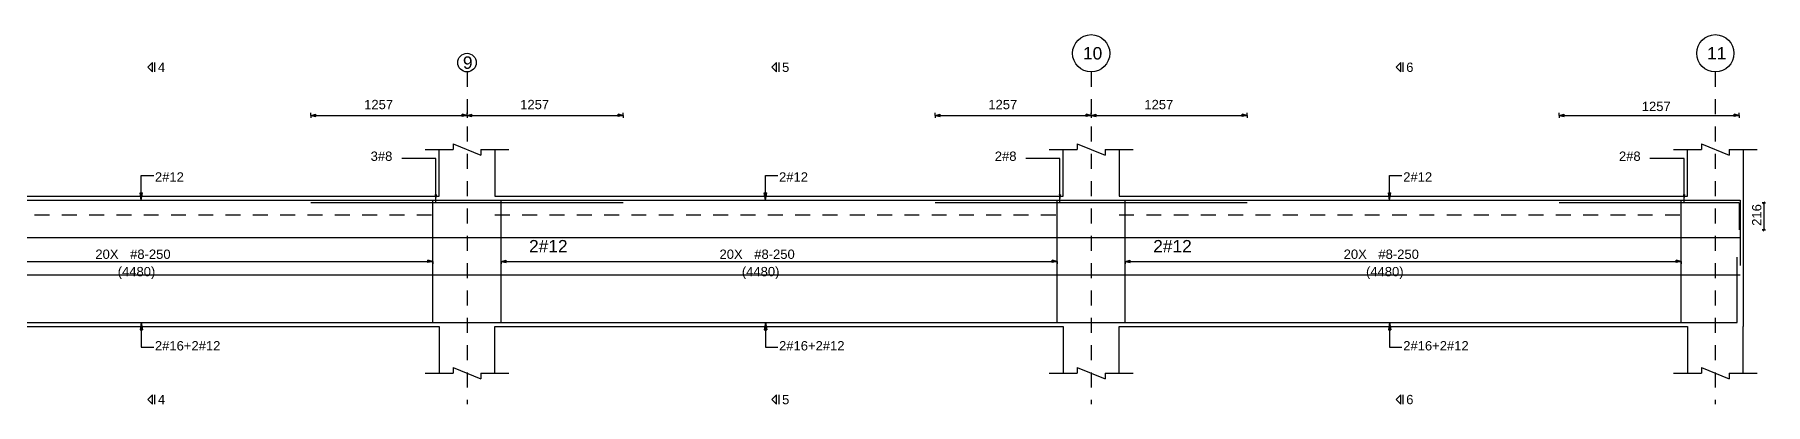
# Model space of a CAD drawing. Extents: x 0 to 98, y 3 to 248.
# Drawn here: x 54.46 to 68.4, y 123.43 to 126.41 of the extents above; entities that cross this region are included whole.
import ezdxf

# ---------------------------------------------------------------- set-up
doc = ezdxf.new("R2010")
doc.units = 0
doc.linetypes.add('ACAD_ISO02W100', pattern=[15, 12, -3])
for name, color, linetype in [('Axisline', 1, 'CONTINUOUS'), ('Axisline_Name', 2, 'CONTINUOUS'), ('Beam_bottombarlabeling', 2, 'CONTINUOUS'), ('Beam_topbarsLabeling', 2, 'CONTINUOUS'), ('dim_all', 7, 'CONTINUOUS'), ('Extra_Topsteel_Labeling', 2, 'CONTINUOUS'), ('Extrabars', 7, 'CONTINUOUS'), ('Longsection', 2, 'CONTINUOUS'), ('main_botbars', 4, 'CONTINUOUS'), ('SectionLine', 4, 'CONTINUOUS'), ('Sidefacebar', 140, 'CONTINUOUS'), ('Slabline', 253, 'CONTINUOUS'), ('Stirrup_bar', 1, 'CONTINUOUS'), ('Stirrup_Dia_Spacing', 2, 'CONTINUOUS'), ('Stirrup_Length', 7, 'CONTINUOUS'), ('Stirrup_Numbers', 2, 'CONTINUOUS')]:
    doc.layers.add(name, color=color, linetype=linetype)
doc.styles.add('STRUDS_Arial', font='ARIAL.TTF', dxfattribs={"height": 0.04})

msp = doc.modelspace()

# ---------------------------------------------------------------- linework, layer by layer
at = {"layer": 'Axisline', "linetype": 'ACAD_ISO02W100', "ltscale": 0.01}
for p, q in [((57.94, 126.105), (57.94, 123.43)), ((62.97, 126.105), (62.97, 123.43)), ((68, 126.105), (68, 123.43))]:
    msp.add_line(p, q, dxfattribs=at)
at = {"layer": 'Axisline'}
for centre, radius in [((62.97, 126.255), 0.15), ((68, 126.255), 0.15), ((57.94, 126.18), 0.075)]:
    msp.add_circle(centre, radius, dxfattribs=at)
at = {"layer": 'Beam_bottombarlabeling'}
for p, q in [((55.315, 124.088), (55.305, 124.028)), ((55.305, 124.028), (55.325, 124.028)), ((55.315, 124.088), (55.315, 123.888)), ((55.315, 124.088), (55.325, 124.028)), ((60.345, 124.088), (60.335, 124.028)), ((60.335, 124.028), (60.355, 124.028)), ((60.345, 124.088), (60.345, 123.888)), ((60.345, 124.088), (60.355, 124.028)), ((65.375, 124.088), (65.365, 124.028)), ((65.365, 124.028), (65.385, 124.028)), ((65.375, 124.088), (65.375, 123.888)), ((65.375, 124.088), (65.385, 124.028)), ((55.315, 123.888), (55.415, 123.888)), ((60.345, 123.888), (60.445, 123.888)), ((65.375, 123.888), (65.475, 123.888))]:
    msp.add_line(p, q, dxfattribs=at)
for points in [[(55.315, 124.088), (55.305, 124.028), (55.315, 124.088), (55.325, 124.028)], [(60.345, 124.088), (60.335, 124.028), (60.345, 124.088), (60.355, 124.028)], [(65.375, 124.088), (65.365, 124.028), (65.375, 124.088), (65.385, 124.028)]]:
    msp.add_solid(points, dxfattribs=at)
at = {"layer": 'Beam_topbarsLabeling'}
for p, q in [((55.315, 125.072), (55.315, 125.272)), ((55.315, 125.272), (55.415, 125.272)), ((60.345, 125.072), (60.345, 125.272)), ((60.345, 125.272), (60.445, 125.272)), ((65.375, 125.072), (65.375, 125.272)), ((65.375, 125.272), (65.475, 125.272)), ((55.315, 125.072), (55.305, 125.132)), ((55.305, 125.132), (55.325, 125.132)), ((55.315, 125.072), (55.325, 125.132)), ((55.315, 125.132), (55.32, 125.132)), ((60.345, 125.072), (60.335, 125.132)), ((60.335, 125.132), (60.355, 125.132)), ((60.345, 125.072), (60.355, 125.132)), ((60.345, 125.132), (60.35, 125.132)), ((65.375, 125.072), (65.365, 125.132)), ((65.365, 125.132), (65.385, 125.132)), ((65.375, 125.072), (65.385, 125.132)), ((65.375, 125.132), (65.38, 125.132))]:
    msp.add_line(p, q, dxfattribs=at)
for points in [[(55.315, 125.072), (55.305, 125.132), (55.315, 125.072), (55.325, 125.132)], [(60.345, 125.072), (60.335, 125.132), (60.345, 125.072), (60.355, 125.132)], [(65.375, 125.072), (65.365, 125.132), (65.375, 125.072), (65.385, 125.132)]]:
    msp.add_solid(points, dxfattribs=at)
at = {"layer": 'dim_all'}
for p, q in [((56.6825, 125.755), (56.6825, 125.775)), ((56.6825, 125.755), (56.6825, 125.768)), ((56.6825, 125.755), (56.6825, 125.768)), ((56.6825, 125.755), (56.7225, 125.765)), ((56.6825, 125.755), (56.6825, 125.735)), ((56.6825, 125.755), (56.7225, 125.745)), ((56.6825, 125.755), (56.6825, 125.743)), ((56.6825, 125.755), (56.6825, 125.743)), ((56.6825, 125.755), (59.1975, 125.755)), ((56.7225, 125.745), (56.7225, 125.765)), ((57.94, 125.755), (57.9, 125.765)), ((57.9, 125.745), (57.9, 125.765)), ((57.94, 125.755), (57.9, 125.765)), ((57.9, 125.745), (57.9, 125.765)), ((57.94, 125.755), (57.9, 125.745)), ((57.94, 125.755), (57.9, 125.745)), ((57.94, 125.755), (57.94, 125.775)), ((57.94, 125.755), (57.94, 125.775)), ((57.94, 125.755), (57.94, 125.775)), ((57.94, 125.755), (57.94, 125.775)), ((57.94, 125.755), (57.94, 125.768)), ((57.94, 125.755), (57.94, 125.768)), ((57.94, 125.755), (57.94, 125.768)), ((57.94, 125.755), (57.94, 125.768)), ((57.94, 125.755), (57.98, 125.765)), ((57.94, 125.755), (57.98, 125.765)), ((57.94, 125.755), (57.94, 125.735)), ((57.94, 125.755), (57.98, 125.745)), ((57.94, 125.755), (57.94, 125.735)), ((57.94, 125.755), (57.94, 125.743)), ((57.94, 125.755), (57.94, 125.743)), ((57.94, 125.755), (57.94, 125.743)), ((57.94, 125.755), (57.94, 125.743)), ((57.94, 125.755), (57.94, 125.755)), ((57.94, 125.755), (57.94, 125.735)), ((57.94, 125.755), (57.98, 125.745)), ((57.94, 125.755), (57.94, 125.735)), ((57.98, 125.745), (57.98, 125.765)), ((57.98, 125.745), (57.98, 125.765)), ((59.1975, 125.755), (59.1575, 125.765)), ((59.1575, 125.745), (59.1575, 125.765)), ((59.1975, 125.755), (59.1575, 125.745)), ((59.1975, 125.755), (59.1975, 125.775)), ((59.1975, 125.755), (59.1975, 125.768)), ((59.1975, 125.755), (59.1975, 125.768)), ((59.1975, 125.755), (59.1975, 125.735)), ((59.1975, 125.755), (59.1975, 125.743)), ((59.1975, 125.755), (59.1975, 125.743)), ((61.7125, 125.755), (61.7125, 125.775)), ((61.7125, 125.755), (61.7125, 125.768)), ((61.7125, 125.755), (61.7125, 125.768)), ((61.7125, 125.755), (61.7525, 125.765)), ((61.7125, 125.755), (61.7125, 125.735)), ((61.7125, 125.755), (61.7525, 125.745)), ((61.7125, 125.755), (61.7125, 125.743)), ((61.7125, 125.755), (61.7125, 125.743)), ((61.7125, 125.755), (64.2275, 125.755)), ((61.7525, 125.745), (61.7525, 125.765)), ((62.97, 125.755), (62.93, 125.765)), ((62.93, 125.745), (62.93, 125.765)), ((62.97, 125.755), (62.93, 125.765)), ((62.93, 125.745), (62.93, 125.765)), ((62.97, 125.755), (62.93, 125.745)), ((62.97, 125.755), (62.93, 125.745)), ((62.97, 125.755), (62.97, 125.775)), ((62.97, 125.755), (62.97, 125.775)), ((62.97, 125.755), (62.97, 125.775)), ((62.97, 125.755), (62.97, 125.775)), ((62.97, 125.755), (62.97, 125.768)), ((62.97, 125.755), (62.97, 125.768)), ((62.97, 125.755), (62.97, 125.768)), ((62.97, 125.755), (62.97, 125.768)), ((62.97, 125.755), (63.01, 125.765)), ((62.97, 125.755), (63.01, 125.765)), ((62.97, 125.755), (62.97, 125.735)), ((62.97, 125.755), (63.01, 125.745)), ((62.97, 125.755), (62.97, 125.735)), ((62.97, 125.755), (62.97, 125.743)), ((62.97, 125.755), (62.97, 125.743)), ((62.97, 125.755), (62.97, 125.743)), ((62.97, 125.755), (62.97, 125.743)), ((62.97, 125.755), (62.97, 125.755)), ((62.97, 125.755), (62.97, 125.735)), ((62.97, 125.755), (63.01, 125.745)), ((62.97, 125.755), (62.97, 125.735)), ((63.01, 125.745), (63.01, 125.765)), ((63.01, 125.745), (63.01, 125.765)), ((64.2275, 125.755), (64.1875, 125.765)), ((64.1875, 125.745), (64.1875, 125.765)), ((64.2275, 125.755), (64.1875, 125.745)), ((64.2275, 125.755), (64.2275, 125.775)), ((64.2275, 125.755), (64.2275, 125.768)), ((64.2275, 125.755), (64.2275, 125.768)), ((64.2275, 125.755), (64.2275, 125.735)), ((64.2275, 125.755), (64.2275, 125.743)), ((64.2275, 125.755), (64.2275, 125.743)), ((66.7425, 125.755), (66.7425, 125.775)), ((66.7425, 125.755), (66.7425, 125.768)), ((66.7425, 125.755), (66.7425, 125.768)), ((66.7425, 125.755), (66.7825, 125.765)), ((66.7425, 125.755), (66.7425, 125.735)), ((66.7425, 125.755), (66.7825, 125.745)), ((66.7425, 125.755), (66.7425, 125.743)), ((66.7425, 125.755), (66.7425, 125.743)), ((66.7425, 125.755), (68.192, 125.755)), ((66.7825, 125.745), (66.7825, 125.765)), ((68.192, 125.755), (68.152, 125.765)), ((68.152, 125.745), (68.152, 125.765)), ((68.192, 125.755), (68.152, 125.745)), ((68.192, 125.755), (68.192, 125.775)), ((68.192, 125.755), (68.192, 125.768)), ((68.192, 125.755), (68.192, 125.768)), ((68.192, 125.755), (68.192, 125.735)), ((68.192, 125.755), (68.192, 125.743)), ((68.192, 125.755), (68.192, 125.743)), ((68.391, 125.05), (68.3785, 125.05)), ((68.391, 125.05), (68.3822, 125.041)), ((68.391, 125.05), (68.3999, 125.058)), ((68.391, 125.05), (68.4035, 125.05)), ((68.391, 125.05), (68.391, 124.833)), ((68.391, 124.833), (68.3999, 124.842)), ((68.391, 124.833), (68.3785, 124.833)), ((68.391, 124.833), (68.3822, 124.824)), ((68.391, 124.833), (68.4035, 124.833))]:
    msp.add_line(p, q, dxfattribs=at)
for points in [[(56.6825, 125.755), (56.7225, 125.765), (56.6825, 125.755), (56.7225, 125.745)], [(57.94, 125.755), (57.9, 125.765), (57.94, 125.755), (57.9, 125.745)], [(57.94, 125.755), (57.9, 125.765), (57.94, 125.755), (57.9, 125.745)], [(57.94, 125.755), (57.98, 125.765), (57.94, 125.755), (57.98, 125.745)], [(57.94, 125.755), (57.98, 125.765), (57.94, 125.755), (57.98, 125.745)], [(59.1975, 125.755), (59.1575, 125.765), (59.1975, 125.755), (59.1575, 125.745)], [(61.7125, 125.755), (61.7525, 125.765), (61.7125, 125.755), (61.7525, 125.745)], [(62.97, 125.755), (62.93, 125.765), (62.97, 125.755), (62.93, 125.745)], [(62.97, 125.755), (62.93, 125.765), (62.97, 125.755), (62.93, 125.745)], [(62.97, 125.755), (63.01, 125.765), (62.97, 125.755), (63.01, 125.745)], [(62.97, 125.755), (63.01, 125.765), (62.97, 125.755), (63.01, 125.745)], [(64.2275, 125.755), (64.1875, 125.765), (64.2275, 125.755), (64.1875, 125.745)], [(66.7425, 125.755), (66.7825, 125.765), (66.7425, 125.755), (66.7825, 125.745)], [(68.192, 125.755), (68.152, 125.765), (68.192, 125.755), (68.152, 125.745)]]:
    msp.add_solid(points, dxfattribs=at)
at = {"layer": 'Extra_Topsteel_Labeling'}
for p, q in [((57.6885, 125.409), (57.4135, 125.409)), ((57.6885, 125.059), (57.6885, 125.409)), ((62.7185, 125.409), (62.4435, 125.409)), ((62.7185, 125.059), (62.7185, 125.409)), ((67.7485, 125.409), (67.4735, 125.409)), ((67.7485, 125.059), (67.7485, 125.409))]:
    msp.add_line(p, q, dxfattribs=at)
for points in [[(57.6885, 125.059), (57.6785, 125.119), (57.6885, 125.059), (57.6985, 125.119)], [(62.7185, 125.059), (62.7085, 125.119), (62.7185, 125.059), (62.7285, 125.119)], [(67.7485, 125.059), (67.7385, 125.119), (67.7485, 125.059), (67.7585, 125.119)]]:
    msp.add_solid(points, dxfattribs=at)
at = {"layer": 'Extrabars'}
for p, q in [((59.1975, 125.05), (56.6825, 125.05)), ((64.2275, 125.05), (61.7125, 125.05)), ((68.192, 125.05), (66.7425, 125.05)), ((68.192, 125.05), (68.192, 124.833))]:
    msp.add_line(p, q, dxfattribs=at)
at = {"layer": 'Longsection'}
for p, q in [((57.6025, 125.48), (57.715, 125.48)), ((57.6025, 125.48), (57.8275, 125.48)), ((57.715, 125.105), (57.715, 125.48)), ((57.8275, 125.525), (57.8275, 125.48)), ((57.8275, 125.525), (58.0525, 125.435)), ((58.0525, 125.48), (58.0525, 125.435)), ((58.0525, 125.48), (58.2775, 125.48)), ((58.165, 125.48), (58.165, 125.105)), ((62.6325, 125.48), (62.745, 125.48)), ((62.6325, 125.48), (62.8575, 125.48)), ((62.745, 125.105), (62.745, 125.48)), ((62.8575, 125.525), (62.8575, 125.48)), ((62.8575, 125.525), (63.0825, 125.435)), ((63.0825, 125.48), (63.0825, 125.435)), ((63.0825, 125.48), (63.3075, 125.48)), ((63.195, 125.48), (63.195, 125.105)), ((67.6625, 125.48), (67.775, 125.48)), ((67.6625, 125.48), (67.8875, 125.48)), ((67.775, 125.105), (67.775, 125.48)), ((67.8875, 125.525), (67.8875, 125.48)), ((67.8875, 125.525), (68.1125, 125.435)), ((68.1125, 125.48), (68.1125, 125.435)), ((68.1125, 125.48), (68.3375, 125.48)), ((68.225, 125.48), (68.225, 125.105)), ((53.135, 125.105), (57.715, 125.105)), ((58.165, 125.105), (62.745, 125.105)), ((63.195, 125.105), (67.775, 125.105)), ((68.225, 125.105), (68.225, 124.055)), ((53.135, 124.055), (57.715, 124.055)), ((57.715, 124.055), (57.715, 123.68)), ((58.165, 123.68), (58.165, 124.055)), ((58.165, 124.055), (62.745, 124.055)), ((62.745, 124.055), (62.745, 123.68)), ((63.195, 123.68), (63.195, 124.055)), ((63.195, 124.055), (67.775, 124.055)), ((67.775, 124.055), (67.775, 123.68)), ((68.225, 123.68), (68.225, 124.055)), ((57.8275, 123.725), (57.8275, 123.68)), ((57.8275, 123.725), (58.0525, 123.635)), ((62.8575, 123.725), (62.8575, 123.68)), ((62.8575, 123.725), (63.0825, 123.635)), ((67.8875, 123.725), (67.8875, 123.68)), ((67.8875, 123.725), (68.1125, 123.635)), ((57.6025, 123.68), (57.715, 123.68)), ((57.6025, 123.68), (57.8275, 123.68)), ((58.0525, 123.68), (58.0525, 123.635)), ((58.0525, 123.68), (58.2775, 123.68)), ((62.6325, 123.68), (62.745, 123.68)), ((62.6325, 123.68), (62.8575, 123.68)), ((63.0825, 123.68), (63.0825, 123.635)), ((63.0825, 123.68), (63.3075, 123.68)), ((67.6625, 123.68), (67.775, 123.68)), ((67.6625, 123.68), (67.8875, 123.68)), ((68.1125, 123.68), (68.1125, 123.635)), ((68.1125, 123.68), (68.3375, 123.68))]:
    msp.add_line(p, q, dxfattribs=at)
at = {"layer": 'main_botbars'}
for p, q in [((52.71, 125.072), (58.14, 125.072)), ((57.74, 125.072), (63.17, 125.072)), ((62.77, 125.072), (68.2, 125.072)), ((68.2, 125.072), (68.2, 124.547)), ((68.175, 124.088), (68.175, 124.613)), ((52.735, 124.088), (58.115, 124.088)), ((57.765, 124.088), (57.765, 124.088)), ((57.765, 124.088), (63.145, 124.088)), ((62.795, 124.088), (68.175, 124.088))]:
    msp.add_line(p, q, dxfattribs=at)
at = {"layer": 'SectionLine'}
for p, q in [((55.405, 126.18), (55.3675, 126.143)), ((55.405, 126.105), (55.3675, 126.143)), ((55.405, 126.105), (55.405, 126.18)), ((55.425, 126.105), (55.425, 126.18)), ((60.435, 126.18), (60.3975, 126.143)), ((60.435, 126.105), (60.3975, 126.143)), ((60.435, 126.105), (60.435, 126.18)), ((60.455, 126.105), (60.455, 126.18)), ((65.465, 126.18), (65.4275, 126.143)), ((65.465, 126.105), (65.4275, 126.143)), ((65.465, 126.105), (65.465, 126.18)), ((65.485, 126.105), (65.485, 126.18)), ((55.405, 123.505), (55.3675, 123.468)), ((55.405, 123.43), (55.3675, 123.468)), ((55.405, 123.43), (55.405, 123.505)), ((55.425, 123.43), (55.425, 123.505)), ((60.435, 123.505), (60.3975, 123.468)), ((60.435, 123.43), (60.3975, 123.468)), ((60.435, 123.43), (60.435, 123.505)), ((60.455, 123.43), (60.455, 123.505)), ((65.465, 123.505), (65.4275, 123.468)), ((65.465, 123.43), (65.4275, 123.468)), ((65.465, 123.43), (65.465, 123.505)), ((65.485, 123.43), (65.485, 123.505))]:
    msp.add_line(p, q, dxfattribs=at)
at = {"layer": 'Sidefacebar'}
for p, q in [((52.71, 124.772), (58.14, 124.772)), ((57.74, 124.772), (63.17, 124.772)), ((62.77, 124.772), (68.2, 124.772)), ((52.71, 124.472), (58.14, 124.472)), ((57.74, 124.472), (63.17, 124.472)), ((62.77, 124.472), (68.2, 124.472))]:
    msp.add_line(p, q, dxfattribs=at)
at = {"layer": 'Slabline', "linetype": 'ACAD_ISO02W100', "ltscale": 0.01}
for p, q in [((53.135, 124.955), (57.715, 124.955)), ((58.165, 124.955), (62.745, 124.955)), ((63.195, 124.955), (67.775, 124.955))]:
    msp.add_line(p, q, dxfattribs=at)
at = {"layer": 'Stirrup_bar'}
for p, q in [((57.665, 124.088), (57.665, 125.072)), ((58.215, 124.088), (58.215, 125.072)), ((62.695, 124.088), (62.695, 125.072)), ((63.245, 124.088), (63.245, 125.072)), ((67.725, 124.088), (67.725, 125.072))]:
    msp.add_line(p, q, dxfattribs=at)
at = {"layer": 'Stirrup_Length'}
for p, q in [((53.185, 124.58), (57.665, 124.58)), ((57.665, 124.58), (57.625, 124.59)), ((57.625, 124.57), (57.625, 124.59)), ((57.665, 124.58), (57.625, 124.57)), ((57.665, 124.58), (57.665, 124.6)), ((57.665, 124.58), (57.665, 124.56)), ((58.215, 124.58), (58.215, 124.6)), ((58.215, 124.58), (58.255, 124.59)), ((58.215, 124.58), (62.695, 124.58)), ((58.215, 124.58), (58.215, 124.56)), ((58.215, 124.58), (58.255, 124.57)), ((58.255, 124.57), (58.255, 124.59)), ((62.695, 124.58), (62.655, 124.59)), ((62.655, 124.57), (62.655, 124.59)), ((62.695, 124.58), (62.655, 124.57)), ((62.695, 124.58), (62.695, 124.6)), ((62.695, 124.58), (62.695, 124.56)), ((63.245, 124.58), (63.245, 124.6)), ((63.245, 124.58), (63.285, 124.59)), ((63.245, 124.58), (67.725, 124.58)), ((63.245, 124.58), (63.245, 124.56)), ((63.245, 124.58), (63.285, 124.57)), ((63.285, 124.57), (63.285, 124.59)), ((67.725, 124.58), (67.685, 124.59)), ((67.685, 124.57), (67.685, 124.59)), ((67.725, 124.58), (67.685, 124.57)), ((67.725, 124.58), (67.725, 124.6)), ((67.725, 124.58), (67.725, 124.56))]:
    msp.add_line(p, q, dxfattribs=at)
for points in [[(57.665, 124.58), (57.625, 124.59), (57.665, 124.58), (57.625, 124.57)], [(58.215, 124.58), (58.255, 124.59), (58.215, 124.58), (58.255, 124.57)], [(62.695, 124.58), (62.655, 124.59), (62.695, 124.58), (62.655, 124.57)], [(63.245, 124.58), (63.285, 124.59), (63.245, 124.58), (63.285, 124.57)], [(67.725, 124.58), (67.685, 124.59), (67.725, 124.58), (67.685, 124.57)]]:
    msp.add_solid(points, dxfattribs=at)

# ---------------------------------------------------------------- texts
at = {"layer": 'Axisline_Name', "style": 'STRUDS_Arial'}
for s, p in [('9', (57.907, 126.13)), ('10', (62.904, 126.205)), ('11', (67.934, 126.205))]:
    msp.add_text(s, height=0.1, dxfattribs=at).set_placement(p)
at = {"layer": 'Beam_bottombarlabeling', "style": 'STRUDS_Arial'}
for p in [(55.425, 123.863), (60.455, 123.863), (65.485, 123.863)]:
    msp.add_text('2#16+2#12', height=0.075, dxfattribs=at).set_placement(p)
at = {"layer": 'Beam_topbarsLabeling', "style": 'STRUDS_Arial'}
for p in [(55.425, 125.222), (60.455, 125.222), (65.485, 125.222)]:
    msp.add_text('2#12', height=0.075, dxfattribs=at).set_placement(p)
at = {"layer": 'dim_all', "style": 'STRUDS_Arial'}
for p in [(57.1113, 125.805), (58.3688, 125.805), (62.1413, 125.805), (63.3988, 125.805), (67.4073, 125.79)]:
    msp.add_text('1257', height=0.075, dxfattribs=at).set_placement(p)
msp.add_text('216', height=0.075, rotation=90, dxfattribs=at).set_placement((68.371, 124.866))
at = {"layer": 'Extra_Topsteel_Labeling', "style": 'STRUDS_Arial'}
for s, p in [('3#8', (57.1635, 125.389)), ('2#8', (62.1935, 125.389)), ('2#8', (67.2235, 125.389))]:
    msp.add_text(s, height=0.075, dxfattribs=at).set_placement(p)
at = {"layer": 'SectionLine', "style": 'STRUDS_Arial'}
for s, p in [('4', (55.449, 126.105)), ('5', (60.479, 126.105)), ('6', (65.509, 126.105)), ('4', (55.449, 123.43)), ('5', (60.479, 123.43)), ('6', (65.509, 123.43))]:
    msp.add_text(s, height=0.075, dxfattribs=at).set_placement(p)
at = {"layer": 'Sidefacebar', "style": 'STRUDS_Arial'}
for p in [(58.44, 124.652), (63.47, 124.652)]:
    msp.add_text('2#12', height=0.1, dxfattribs=at).set_placement(p)
at = {"layer": 'Stirrup_Dia_Spacing', "style": 'STRUDS_Arial'}
for p in [(55.225, 124.6), (60.255, 124.6), (65.285, 124.6)]:
    msp.add_text('#8-250', height=0.075, dxfattribs=at).set_placement(p)
at = {"layer": 'Stirrup_Length', "style": 'STRUDS_Arial'}
for p in [(55.125, 124.46), (60.155, 124.46), (65.185, 124.46)]:
    msp.add_text('(4480)', height=0.075, dxfattribs=at).set_placement(p)
at = {"layer": 'Stirrup_Numbers', "style": 'STRUDS_Arial'}
for p in [(54.945, 124.6), (59.975, 124.6), (65.005, 124.6)]:
    msp.add_text('20X', height=0.075, dxfattribs=at).set_placement(p)

doc.saveas('drawing.dxf')
